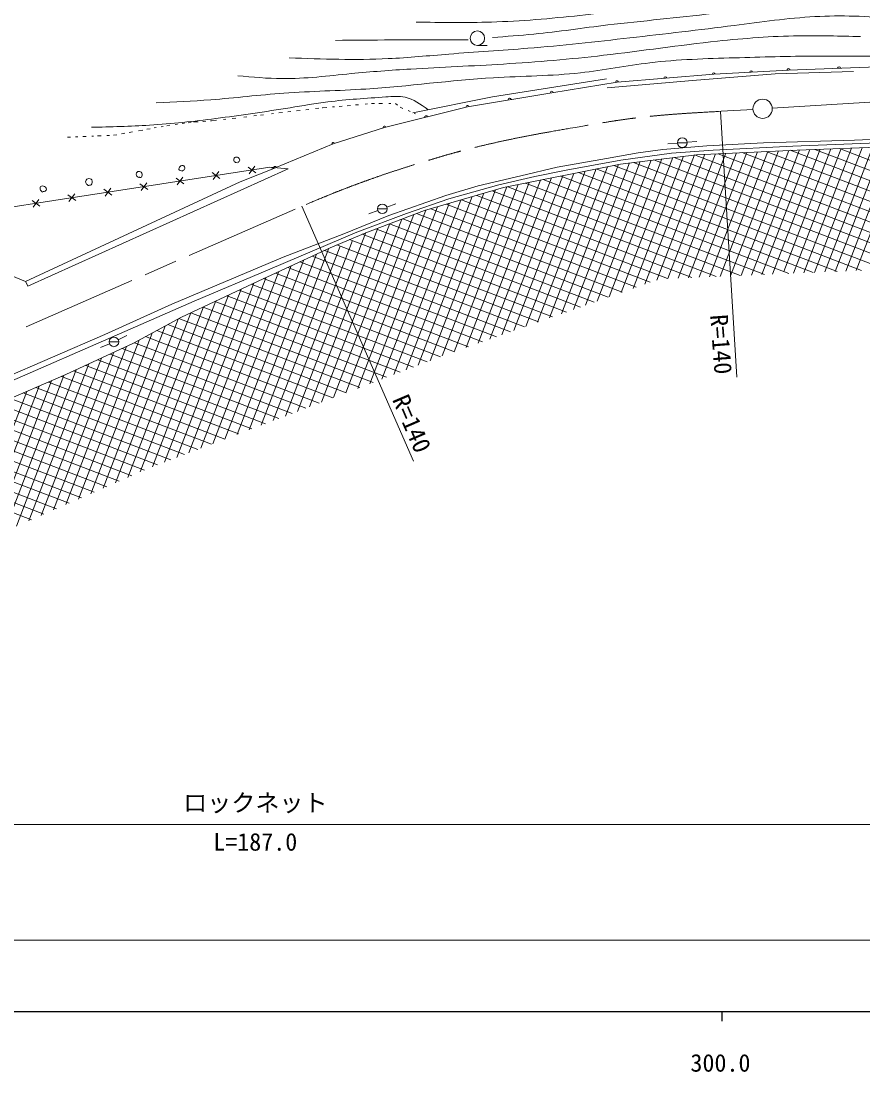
# Model space of a CAD drawing. Units: millimetres, scale not verified. Extents: x 40000 to 680000, y 20000 to 380000.
# Drawn here: x 295189 to 382651, y 198715 to 307902 of the extents above; entities that cross this region are included whole.
import ezdxf
from ezdxf.enums import TextEntityAlignment as Align

# ---------------------------------------------------------------- set-up
doc = ezdxf.new("R2010")
doc.units = ezdxf.units.MM
doc.header["$LTSCALE"] = 1000
doc.linetypes.add('CHAIN', pattern=[18.5, 12, -1.5, 3.5, -1.5])
for name, color, linetype, lineweight in [('M-BGD', 7, 'Continuous', 13), ('M-BMK', 2, 'CHAIN', 13), ('M-BMK-SRVR', 3, 'Continuous', 13), ('M-STR-HTXT', 7, 'Continuous', 13), ('M-STR-STR3', 7, 'Continuous', 13), ('M-TTL-BAND', 7, 'Continuous', 25)]:
    doc.layers.add(name, color=color, linetype=linetype, lineweight=lineweight)
doc.styles.add('ＭＳ ゴシック', font='')
doc.styles.get('ＭＳ ゴシック').set_extended_font_data('MS Gothic')

msp = doc.modelspace()

# ---------------------------------------------------------------- linework, layer by layer
at = {"layer": 'M-BGD'}
for p, q in [((342601, 305366), (343601, 305366)), ((401184, 303789), (374916, 302813)), ((374916, 302813), (367149, 302365)), ((373529, 302405), (381667, 302646)), ((356006, 301879), (344167, 300021)), ((357106, 301552), (350315, 300454)), ((356090, 300964), (364934, 301712)), ((367149, 302365), (357106, 301552)), ((364934, 301712), (373529, 302405)), ((350315, 300454), (341572, 298990)), ((330261, 299209), (329936, 299181)), ((331179, 299288), (330929, 299267)), ((331635, 299328), (331592, 299324)), ((331912, 299328), (331635, 299328)), ((332744, 299328), (332356, 299328)), ((333603, 299328), (333382, 299328)), ((334303, 299165), (334075, 299328)), ((344167, 300021), (335905, 298380)), ((320367, 298161), (320050, 298124)), ((321422, 298285), (321200, 298259)), ((322355, 298395), (321966, 298349)), ((323214, 298497), (322894, 298459)), ((324199, 298612), (323813, 298567)), ((325098, 298718), (324770, 298680)), ((326111, 298838), (325764, 298797)), ((326505, 298884), (326467, 298880)), ((326962, 298924), (326505, 298884)), ((327768, 298993), (327540, 298974)), ((328550, 299061), (328238, 299034)), ((329408, 299135), (329073, 299106)), ((341572, 298990), (332952, 296835)), ((334657, 298912), (334589, 298961)), ((334850, 298830), (334657, 298912)), ((335607, 298507), (335396, 298597)), ((336154, 298274), (336015, 298333)), ((310663, 297072), (310341, 297027)), ((311455, 297182), (311191, 297146)), ((312154, 297280), (311917, 297247)), ((312853, 297378), (312542, 297335)), ((313114, 297415), (313098, 297412)), ((313593, 297441), (313114, 297415)), ((314112, 297470), (314092, 297469)), ((314400, 297489), (314112, 297470)), ((314971, 297526), (314870, 297519)), ((315483, 297586), (314971, 297526)), ((316480, 297703), (316228, 297674)), ((317505, 297824), (317109, 297777)), ((318633, 297957), (318335, 297922)), ((319640, 298075), (319374, 298044)), ((301951, 295913), (301614, 295899)), ((302709, 295943), (302532, 295936)), ((303508, 295976), (303123, 295960)), ((304366, 296011), (304089, 296000)), ((305127, 296088), (304796, 296028)), ((305979, 296241), (305637, 296180)), ((306782, 296386), (306423, 296321)), ((307827, 296574), (307400, 296497)), ((308612, 296715), (308261, 296652)), ((309213, 296823), (309015, 296788)), ((309948, 296956), (309750, 296920)), ((332952, 296835), (327625, 295127)), ((381782, 295515), (394348, 296074)), ((300338, 295847), (300027, 295834)), ((301088, 295877), (300833, 295867)), ((327625, 295127), (321581, 292664)), ((361870, 294545), (366419, 294918)), ((363378, 295220), (362378, 295150)), ((363381, 295262), (364381, 295262)), ((364378, 295300), (365378, 295370)), ((366419, 294918), (372311, 295254)), ((367072, 294501), (375369, 294891)), ((372311, 295254), (381782, 295515)), ((375369, 294891), (390988, 295542)), ((375800, 294501), (385611, 294843)), ((379779, 281883), (384723, 294812)), ((380868, 281930), (385809, 294851)), ((381956, 281976), (386897, 294896)), ((356016, 293613), (359298, 294210)), ((357449, 293037), (365356, 294013)), ((357506, 293460), (362744, 294176)), ((358763, 280118), (364013, 293847)), ((359298, 294210), (361870, 294545)), ((360001, 280557), (365139, 293992)), ((361239, 280995), (366233, 294054)), ((362366, 281142), (367323, 294105)), ((362744, 294176), (367072, 294501)), ((363033, 293726), (390240, 283322)), ((363455, 281189), (368413, 294156)), ((364543, 281235), (369503, 294207)), ((365150, 293987), (392025, 283711)), ((365356, 294013), (375800, 294501)), ((365631, 281281), (370593, 294258)), ((366720, 281328), (371683, 294309)), ((367608, 294118), (393809, 284099)), ((367808, 281374), (372773, 294360)), ((368896, 281420), (373864, 294410)), ((369985, 281467), (374954, 294461)), ((370103, 294235), (395456, 284540)), ((371073, 281513), (376043, 294509)), ((372161, 281559), (377128, 294547)), ((372598, 294351), (397282, 284912)), ((373250, 281606), (378213, 294585)), ((374424, 281876), (379298, 294623)), ((375092, 294468), (399202, 285248)), ((375426, 281698), (380383, 294661)), ((376515, 281744), (381468, 294698)), ((377603, 281791), (382553, 294736)), ((377638, 294565), (401123, 285585)), ((378691, 281837), (383638, 294774)), ((380204, 294654), (402863, 285990)), ((298596, 289256), (321048, 292717)), ((317947, 291183), (321641, 292658)), ((319581, 292133), (318774, 292724)), ((319473, 292832), (318882, 292026)), ((321048, 292717), (322931, 292529)), ((345296, 290596), (357449, 293037)), ((347105, 291823), (350871, 292718)), ((350095, 277050), (356105, 292767)), ((350871, 292718), (356016, 293613)), ((351333, 277489), (357265, 293000)), ((351812, 292419), (357506, 293460)), ((352572, 277927), (358394, 293153)), ((353810, 278365), (359518, 293292)), ((355048, 278804), (360642, 293431)), ((356286, 279242), (361765, 293570)), ((356785, 292904), (384582, 282274)), ((357525, 279680), (362889, 293708)), ((358800, 293204), (386498, 282612)), ((360917, 293465), (388413, 282950)), ((322931, 292529), (295887, 280356)), ((312096, 290980), (311290, 291571)), ((311989, 291678), (311398, 290872)), ((315839, 291556), (315032, 292148)), ((315731, 292255), (315140, 291449)), ((342667, 290779), (347105, 291823)), ((343904, 274859), (350307, 291603)), ((344816, 290889), (348558, 291735)), ((345142, 275297), (351467, 291835)), ((346381, 275735), (352626, 292068)), ((347619, 276174), (353786, 292301)), ((348558, 291735), (351812, 292419)), ((348857, 276612), (354946, 292534)), ((351278, 291798), (377463, 281785)), ((353114, 292166), (379982, 281892)), ((354950, 292535), (382501, 281999)), ((295664, 280855), (317947, 291183)), ((304504, 290525), (303913, 289718)), ((308354, 290403), (307548, 290994)), ((308247, 291101), (307655, 290295)), ((337096, 288205), (345296, 290596)), ((338951, 273105), (345668, 290671)), ((339311, 289772), (342667, 290779)), ((339642, 289425), (344816, 290889)), ((340189, 273544), (346828, 290904)), ((341428, 273982), (347988, 291137)), ((342666, 274420), (349147, 291370)), ((345771, 290692), (369904, 281463)), ((347606, 291060), (372424, 281570)), ((349442, 291429), (374943, 281678)), ((297038, 289371), (296448, 288564)), ((300870, 289249), (300063, 289840)), ((300762, 289948), (300171, 289141)), ((304612, 289826), (303806, 290417)), ((333383, 287684), (339311, 289772)), ((335185, 271655), (342068, 289655)), ((335217, 287896), (339642, 289425)), ((336439, 272134), (343273, 290006)), ((337692, 272613), (344478, 290358)), ((342530, 289790), (364865, 281249)), ((344118, 290253), (367385, 281356)), ((272658, 285223), (298596, 289256)), ((297147, 288673), (296339, 289263)), ((331423, 270217), (338453, 288600)), ((332229, 288391), (333229, 288391)), ((332677, 270697), (339658, 288952)), ((333198, 288560), (334138, 288900)), ((333931, 271176), (340863, 289303)), ((337765, 288400), (359105, 280240)), ((339353, 288863), (360559, 280754)), ((340942, 289326), (362346, 281142)), ((327662, 268780), (334753, 287324)), ((328722, 285783), (333383, 287684)), ((328915, 269259), (336003, 287794)), ((330076, 285976), (335217, 287896)), ((330169, 269738), (337248, 288249)), ((330995, 285911), (337096, 288205)), ((332258, 288210), (331328, 287860)), ((334867, 287367), (356197, 279210)), ((336279, 287898), (357651, 279725)), ((325154, 267822), (332252, 286383)), ((326408, 268301), (333502, 286853)), ((332044, 286305), (353290, 278181)), ((333456, 286836), (354743, 278696)), ((321030, 282136), (330076, 285976)), ((322420, 283359), (328722, 285783)), ((322646, 266863), (329617, 285092)), ((323900, 267342), (331001, 285914)), ((327286, 284349), (330995, 285911)), ((329320, 285206), (350382, 277152)), ((330632, 285774), (351836, 277666)), ((319818, 280884), (327286, 284349)), ((320138, 265905), (327171, 284296)), ((321392, 266384), (328326, 284515)), ((326655, 284083), (347474, 276122)), ((327988, 284644), (348928, 276637)), ((290174, 283050), (295664, 280855)), ((310861, 278474), (322420, 283359)), ((317631, 264946), (324568, 283088)), ((318885, 265426), (325869, 283692)), ((324157, 282897), (344566, 275093)), ((325422, 283484), (346020, 275608)), ((313189, 278785), (321030, 282136)), ((315123, 263988), (321965, 281880)), ((316377, 264467), (323266, 282484)), ((321628, 281723), (341658, 274064)), ((322893, 282310), (343112, 274578)), ((295887, 280356), (295638, 280865)), ((311863, 277126), (319818, 280884)), ((312615, 263030), (319360, 280667)), ((313869, 263509), (320663, 281276)), ((320363, 281136), (340204, 273549)), ((311361, 262551), (318053, 280050)), ((317853, 279955), (337372, 272491)), ((319098, 280549), (338772, 273026)), ((303888, 275342), (310861, 278474)), ((304858, 275149), (313189, 278785)), ((308854, 261592), (315440, 278815)), ((310108, 262071), (316746, 279433)), ((315348, 278772), (334571, 271421)), ((316600, 279363), (335972, 271956)), ((306291, 260489), (312826, 277581)), ((307577, 261053), (314133, 278198)), ((312843, 277588), (331771, 270350)), ((314095, 278180), (333171, 270885)), ((305004, 259925), (311509, 276935)), ((306884, 274441), (311863, 277126)), ((310448, 276363), (328970, 269280)), ((311590, 276997), (330371, 269815)), ((293038, 270607), (303888, 275342)), ((302432, 258796), (308811, 275480)), ((303718, 259361), (310160, 276207)), ((305288, 274790), (306178, 275230)), ((309286, 275736), (327570, 268745)), ((294251, 270520), (304858, 275149)), ((299856, 271171), (306884, 274441)), ((299859, 257668), (306140, 274095)), ((301145, 258232), (307463, 274753)), ((304378, 274380), (303458, 273990)), ((304338, 274568), (305338, 274568)), ((306963, 274484), (324769, 267675)), ((308125, 275110), (326170, 268210)), ((298572, 257104), (304838, 273489)), ((304444, 273306), (321969, 266604)), ((305707, 273893), (323369, 267139)), ((296000, 255975), (302233, 272277)), ((297286, 256540), (303536, 272883)), ((301918, 272130), (319168, 265534)), ((303181, 272718), (320568, 266069)), ((289411, 266681), (299856, 271171)), ((293427, 254847), (299632, 271075)), ((294713, 255411), (300931, 271671)), ((299392, 270955), (316367, 264464)), ((300655, 271543), (317768, 264999)), ((290854, 253719), (297070, 269973)), ((292141, 254283), (298351, 270524)), ((296736, 269830), (313567, 263393)), ((298054, 270396), (314967, 263929)), ((289568, 253155), (295789, 269422)), ((294100, 268696), (310766, 262323)), ((295418, 269263), (312167, 262858)), ((291464, 267563), (308001, 261239)), ((292782, 268130), (309366, 261788)), ((288850, 266421), (305393, 260095)), ((290117, 267007), (306697, 260667)), ((287583, 265835), (304089, 259523)), ((285048, 264663), (301481, 258379)), ((286315, 265249), (302785, 258951)), ((282513, 263491), (298873, 257236)), ((283780, 264077), (300177, 257808)), ((279978, 262320), (296265, 256092)), ((281245, 262906), (297569, 256664))]:
    msp.add_line(p, q, dxfattribs=at)
for centre, radius in [((342601, 306116), 750), ((363881, 295262), 500), ((332729, 288391), 500), ((304838, 274568), 500)]:
    msp.add_circle(centre, radius, dxfattribs=at)
for centre, radius, start, end in [((367149, 302365), 150, 3.29612, 184.62923), ((371033, 302589), 150, 3.29612, 183.29612), ((374916, 302813), 150, 2.12766, 183.29612), ((380170, 303008), 150, 2.12766, 182.12766), ((357106, 301552), 150, 4.62923, 189.18392), ((362127, 301959), 150, 4.62923, 184.62923), ((350315, 300454), 150, 9.18392, 189.50553), ((345944, 299722), 150, 9.50553, 189.50553), ((341572, 298990), 150, 9.50553, 194.03624), ((337262, 297913), 150, 14.03624, 194.03624), ((332952, 296835), 150, 14.03624, 197.77641), ((327625, 295127), 150, 17.77641, 202.17399), ((321392, 293127), 500, 247.17399, 292.17399), ((321581, 292664), 150, 22.17399, 202.17399)]:
    msp.add_arc(centre, radius, start, end, dxfattribs=at)
for points, knots in [([(336229, 307793), (338836, 307753), (341443, 307712), (344047, 307793), (347119, 307889), (350188, 308154), (353247, 308484), (356289, 308813), (359322, 309207), (362360, 309564), (365883, 309979), (369414, 310345), (372942, 310687), (375816, 310966), (378688, 311229), (381581, 311421), (383583, 311554), (385596, 311653), (387584, 311464), (388513, 311376), (389436, 311225), (390348, 310989), (391087, 310798), (391817, 310552), (392465, 310169), (393232, 309716), (393882, 309072), (394624, 308571), (395593, 307917), (396718, 307506), (397864, 307232), (399129, 306929), (400420, 306794), (401708, 306800), (403294, 306807), (404874, 307028), (406459, 307145), (409062, 307337), (411677, 307247), (414277, 307404), (416820, 307558), (419347, 307948), (421879, 308268), (423878, 308522), (425880, 308732), (427882, 308959), (429638, 309159), (431393, 309372), (433152, 309521), (434318, 309620), (435486, 309691), (436650, 309866), (437990, 310068), (439324, 310408), (440538, 310989), (441553, 311476), (442484, 312133), (443475, 312674), (445273, 313657), (447265, 314261), (449262, 314747), (452811, 315611), (456377, 316106), (459974, 316863), (461382, 317160), (462796, 317497), (464207, 317468), (465332, 317445), (466456, 317189), (467576, 316950), (468425, 316769), (469272, 316598), (470124, 316518), (472368, 316307), (474648, 316726), (476905, 317123), (482047, 318026), (487076, 318815), (492195, 319714), (494522, 320123), (496867, 320554), (499106, 321096), (500557, 321448), (501963, 321846), (503555, 322133), (504841, 322364), (506248, 322523), (507010, 323429), (507391, 323882), (507611, 324522), (507658, 325156), (507719, 325974), (507495, 326783), (507658, 327532), (507783, 328105), (508134, 328643), (508522, 329130), (509232, 330022), (510065, 330742), (510897, 331462)], [0, 0, 0, 0, 1, 1, 1, 2, 2, 2, 3, 3, 3, 4, 4, 4, 5, 5, 5, 6, 6, 6, 7, 7, 7, 8, 8, 8, 9, 9, 9, 10, 10, 10, 11, 11, 11, 12, 12, 12, 13, 13, 13, 14, 14, 14, 15, 15, 15, 16, 16, 16, 17, 17, 17, 18, 18, 18, 19, 19, 19, 20, 20, 20, 21, 21, 21, 22, 22, 22, 23, 23, 23, 24, 24, 24, 25, 25, 25, 26, 26, 26, 27, 27, 27, 28, 28, 28, 29, 29, 29, 30, 30, 30, 31, 31, 31, 32, 32, 32, 33, 33, 33, 33]), ([(344176, 306195), (345603, 306297), (347030, 306399), (348452, 306541), (351021, 306796), (353577, 307181), (356140, 307491), (359764, 307929), (363404, 308216), (367025, 308700), (369097, 308978), (371163, 309320), (373244, 309478), (375584, 309655), (377944, 309600), (380285, 309737), (381507, 309808), (382724, 309931), (383956, 309953), (385368, 309977), (386800, 309868), (388146, 309478), (389317, 309137), (390423, 308584), (391471, 307923), (392273, 307417), (393041, 306850), (393890, 306497), (395196, 305956), (396694, 305925), (398166, 305893), (401332, 305824), (404376, 305751), (407453, 305806), (410648, 305864), (413878, 306060), (417084, 306368), (419639, 306613), (422180, 306929), (424729, 307188), (427779, 307498), (430842, 307727), (433886, 308052), (435994, 308278), (438094, 308550), (440192, 308959), (441196, 309155), (442201, 309383), (443129, 309780), (444525, 310378), (445750, 311360), (447103, 312069), (448699, 312906), (450473, 313363), (452243, 313754), (454998, 314362), (457743, 314807), (460535, 315222), (462058, 315448), (463594, 315665), (465114, 315568), (466544, 315476), (467959, 315106), (469390, 314963), (470733, 314828), (472090, 314893), (473446, 314958)], [0, 0, 0, 0, 1, 1, 1, 2, 2, 2, 3, 3, 3, 4, 4, 4, 5, 5, 5, 6, 6, 6, 7, 7, 7, 8, 8, 8, 9, 9, 9, 10, 10, 10, 11, 11, 11, 12, 12, 12, 13, 13, 13, 14, 14, 14, 15, 15, 15, 16, 16, 16, 17, 17, 17, 18, 18, 18, 19, 19, 19, 20, 20, 20, 21, 21, 21, 22, 22, 22, 22]), ([(323055, 304079), (326485, 303955), (329915, 303832), (333335, 303992), (335439, 304091), (337539, 304297), (339641, 304467), (342376, 304689), (345114, 304849), (347848, 305072), (351381, 305360), (354907, 305753), (358430, 306152), (362045, 306562), (365656, 306979), (369271, 307448), (372061, 307810), (374854, 308203), (377650, 308355), (380374, 308503), (383101, 308422), (385857, 308139), (386772, 308045), (387690, 307928), (388534, 307620), (389557, 307247), (390471, 306592), (391428, 306022), (392094, 305626), (392780, 305271), (393501, 305029), (394798, 304593), (396210, 304520), (397605, 304554), (398553, 304577), (399492, 304649), (400412, 304511), (400823, 304449), (401230, 304345), (401636, 304241)], [0, 0, 0, 0, 1, 1, 1, 2, 2, 2, 3, 3, 3, 4, 4, 4, 5, 5, 5, 6, 6, 6, 7, 7, 7, 8, 8, 8, 9, 9, 9, 10, 10, 10, 11, 11, 11, 12, 12, 12, 13, 13, 13, 13]), ([(317700, 302221), (319240, 302076), (320781, 301931), (322321, 301919), (324712, 301901), (327102, 302204), (329491, 302437), (331550, 302639), (333607, 302789), (335667, 302912), (338875, 303105), (342089, 303233), (345299, 303431), (348776, 303645), (352249, 303939), (355708, 304338), (359657, 304793), (363589, 305384), (367543, 305806), (370342, 306106), (373153, 306320), (375966, 306368), (378110, 306404), (380256, 306343), (382401, 306281)], [0, 0, 0, 0, 1, 1, 1, 2, 2, 2, 3, 3, 3, 4, 4, 4, 5, 5, 5, 6, 6, 6, 7, 7, 7, 8, 8, 8, 8]), ([(327850, 305893), (329793, 305912), (331737, 305931), (333681, 305936), (334760, 305939), (335840, 305937), (336920, 305936), (338489, 305935), (340059, 305935), (341628, 305936)], [0, 0, 0, 0, 1, 1, 1, 2, 2, 2, 3, 3, 3, 3]), ([(309234, 299414), (311122, 299493), (313009, 299572), (314892, 299716), (317429, 299911), (319957, 300224), (322494, 300407), (325326, 300613), (328169, 300657), (331003, 300839), (335429, 301124), (339831, 301746), (344263, 302005), (347273, 302182), (350297, 302191), (353290, 302524), (355701, 302792), (358093, 303269), (360503, 303560), (363422, 303913), (366369, 303993), (369314, 304079), (372125, 304161), (374933, 304249), (377736, 304251), (380108, 304254), (382477, 304195), (384863, 304295), (386425, 304360), (387995, 304493), (389528, 304295), (390532, 304165), (391521, 303892), (392509, 303620)], [0, 0, 0, 0, 1, 1, 1, 2, 2, 2, 3, 3, 3, 4, 4, 4, 5, 5, 5, 6, 6, 6, 7, 7, 7, 8, 8, 8, 9, 9, 9, 10, 10, 10, 11, 11, 11, 11]), ([(302496, 296866), (304513, 296910), (306530, 296954), (308543, 297082), (310839, 297227), (313128, 297482), (315410, 297773), (317993, 298102), (320567, 298476), (323142, 298896), (324453, 299109), (325764, 299334), (327072, 299500), (329055, 299752), (331030, 299870), (333076, 300019), (333765, 300069), (334463, 300122), (335106, 299975), (335945, 299784), (336691, 299254), (337438, 298723)], [0, 0, 0, 0, 1, 1, 1, 2, 2, 2, 3, 3, 3, 4, 4, 4, 5, 5, 5, 6, 6, 6, 7, 7, 7, 7]), ([(317633, 293173), (317511, 293198), (317390, 293223), (317328, 293311), (317267, 293398), (317264, 293547), (317328, 293644), (317395, 293746), (317536, 293792), (317661, 293755), (317801, 293713), (317921, 293568), (317910, 293450), (317902, 293355), (317809, 293278), (317716, 293200)], [0, 0, 0, 0, 1, 1, 1, 2, 2, 2, 3, 3, 3, 4, 4, 4, 5, 5, 5, 5]), ([(312004, 292313), (311812, 292341), (311620, 292369), (311589, 292479), (311565, 292562), (311633, 292691), (311727, 292784), (311819, 292875), (311936, 292934), (312032, 292895), (312135, 292854), (312215, 292702), (312199, 292590), (312183, 292483), (312080, 292412), (311977, 292341)], [0, 0, 0, 0, 1, 1, 1, 2, 2, 2, 3, 3, 3, 4, 4, 4, 5, 5, 5, 5]), ([(302217, 290816), (302106, 290874), (301996, 290933), (301940, 291038), (301888, 291136), (301884, 291274), (301940, 291370), (301980, 291439), (302051, 291486), (302134, 291509), (302283, 291551), (302469, 291516), (302550, 291398), (302645, 291259), (302595, 291006), (302467, 290899), (302380, 290826), (302257, 290821), (302134, 290816)], [0, 0, 0, 0, 1, 1, 1, 2, 2, 2, 3, 3, 3, 4, 4, 4, 5, 5, 5, 6, 6, 6, 6]), ([(307430, 291648), (307329, 291699), (307229, 291750), (307180, 291842), (307137, 291922), (307135, 292033), (307180, 292119), (307241, 292235), (307390, 292306), (307513, 292285), (307643, 292263), (307745, 292137), (307762, 291980), (307778, 291837), (307723, 291669), (307624, 291648), (307568, 291635), (307499, 291669), (307430, 291703)], [0, 0, 0, 0, 1, 1, 1, 2, 2, 2, 3, 3, 3, 4, 4, 4, 5, 5, 5, 6, 6, 6, 6]), ([(297448, 290123), (297363, 290184), (297277, 290246), (297226, 290344), (297168, 290458), (297155, 290620), (297226, 290705), (297309, 290803), (297505, 290798), (297642, 290705), (297773, 290616), (297851, 290446), (297809, 290344), (297768, 290249), (297622, 290214), (297476, 290178)], [0, 0, 0, 0, 1, 1, 1, 2, 2, 2, 3, 3, 3, 4, 4, 4, 5, 5, 5, 5])]:
    msp.add_open_spline(points, degree=3, knots=knots, dxfattribs=at)
at = {"layer": 'M-BMK'}
for p, q in [((373224, 298847), (429197, 302286)), ((367932, 298521), (371228, 298724)), ((278757, 268723), (324818, 288854))]:
    msp.add_line(p, q, dxfattribs=at)
msp.add_open_spline([(324818, 288854), (326021, 289355), (327224, 289855), (328437, 290330), (329702, 290826), (330978, 291294), (332263, 291739), (333732, 292247), (335212, 292724), (336697, 293182), (337921, 293560), (339149, 293924), (340384, 294261), (342105, 294729), (343840, 295142), (345584, 295513), (346539, 295716), (347495, 295906), (348454, 296087), (349889, 296357), (351328, 296604), (352767, 296852), (354838, 297209), (356910, 297568), (358993, 297826), (361957, 298193), (364945, 298357), (367932, 298521)], degree=3, knots=[0, 0, 0, 0, 1, 1, 1, 2, 2, 2, 3, 3, 3, 4, 4, 4, 5, 5, 5, 6, 6, 6, 7, 7, 7, 8, 8, 8, 9, 9, 9, 9], dxfattribs=at)
at = {"layer": 'M-BMK-SRVR'}
msp.add_circle((372226, 298786), 1000, dxfattribs=at)
at = {"layer": 'M-STR-HTXT'}
for p, q in [((369541, 270907), (367845, 298516)), ((335949, 262170), (324371, 288659))]:
    msp.add_line(p, q, dxfattribs=at)
at = {"layer": 'M-STR-STR3'}
for p, q in [((230704, 224420), (408360, 224420)), ((224534, 212420), (551000, 212420))]:
    msp.add_line(p, q, dxfattribs=at)
at = {"layer": 'M-TTL-BAND'}
for p, q in [((40000, 205000), (579000, 205000)), ((368000, 205000), (368000, 204000))]:
    msp.add_line(p, q, dxfattribs=at)

# ---------------------------------------------------------------- texts
at = {"layer": 'M-STR-HTXT', "style": 'ＭＳ ゴシック'}
for rotation, p in [(274.252, (367690, 277424)), (293.305, (334560, 268940))]:
    msp.add_text('R=140', height=1833, rotation=rotation, dxfattribs=at).set_placement(p, align=Align.MIDDLE_LEFT)
at = {"layer": 'M-STR-STR3', "style": 'ＭＳ ゴシック'}
for s, p in [('ロックネット', (312032, 225216)), ('L=187.0', (315157, 221157))]:
    msp.add_text(s, height=1833, dxfattribs=at).set_placement(p, align=Align.BOTTOM_LEFT)
at = {"layer": 'M-TTL-BAND', "style": 'ＭＳ ゴシック'}
msp.add_text('300.0', height=1833, dxfattribs=at).set_placement((367844, 198195), align=Align.BOTTOM_CENTER)

doc.saveas('drawing.dxf')
